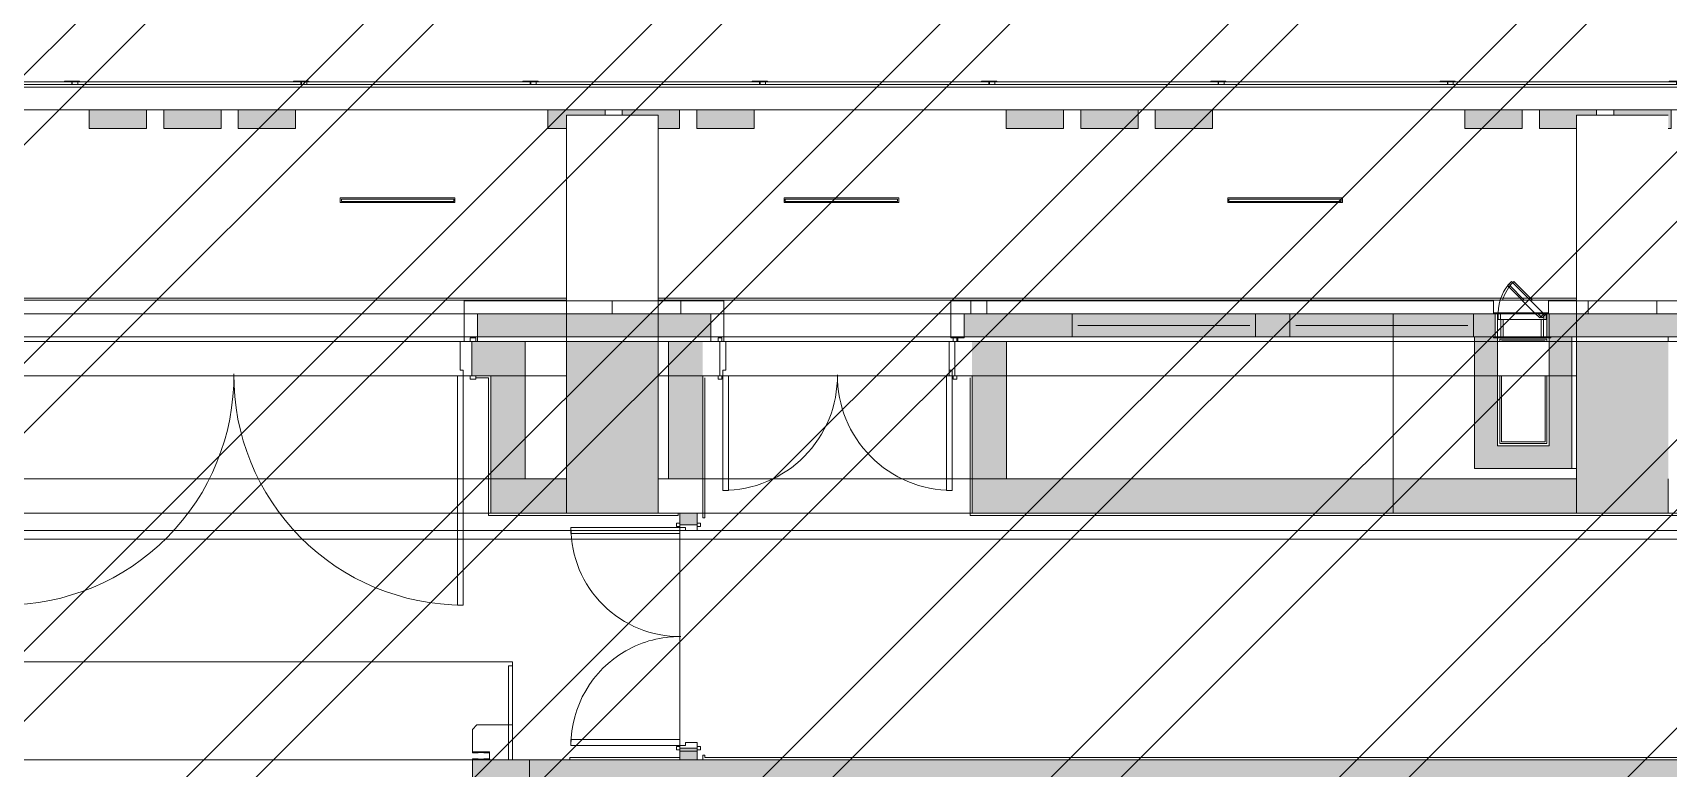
# Model space of a CAD drawing. Header units: millimetres. Extents: x -57519 to 497916, y -349472 to 446842.
# Drawn here: x 293210 to 307478, y 5632 to 12052 of the extents above; entities that cross this region are included whole.
import ezdxf

# ---------------------------------------------------------------- set-up
doc = ezdxf.new("R2010")
doc.units = ezdxf.units.MM
for name, color, linetype, lineweight in [('A-DETL-GENF', 92, 'Continuous', 5), ('A-DOOR', 31, 'Continuous', 5), ('A-DOOR-FRAM', 31, 'Continuous', 5), ('A-FLOR', 192, 'Continuous', 5), ('A-FLOR-HRAL', 11, 'Continuous', 5), ('A-GENM', 13, 'Continuous', 5), ('A-GLAZ', 151, 'Continuous', 5), ('A-WALL', 113, 'Continuous', 20), ('A-WALL-PATT', 111, 'Continuous', 20), ('E-LITE-EQPM', 33, 'Continuous', 5), ('S-COLS', 52, 'Continuous', 20)]:
    doc.layers.add(name, color=color, linetype=linetype, lineweight=lineweight)

# ---------------------------------------------------------------- blocks, each defined once
blk = doc.blocks.new('DLN-Access Panel__AP12_ - _AP12_ 400 x 1100 _WH_-16942929-SITE COVERAGE')
at = {"layer": 'A-DOOR'}
for p, q in [((-240, 100), (-240, 110)), ((-240, 110), (-240, 100)), ((-225, 110), (-240, 110)), ((-240, 110), (-225, 110)), ((-240, 100), (-225, 100)), ((-240, 100), (-225, 100)), ((-225, 100), (-205, 100)), ((-225, 100), (-210, 100)), ((-205, 100), (225, 100)), ((210, 100), (-205, 100)), ((-205, 100), (-175, 100)), ((-205, 100), (-175, 100)), ((-175, 100), (175, 100)), ((-175, 100), (175, 100)), ((175, 100), (210, 100)), ((175, 100), (210, 100)), ((210, 100), (225, 100)), ((240, 110), (225, 110)), ((225, 110), (240, 110)), ((225, 100), (240, 100)), ((225, 100), (240, 100)), ((240, 100), (240, 110)), ((240, 100), (240, 110)), ((-205, -100), (-240, -100)), ((-240, -100), (-225, -100)), ((-225, -100), (-210, -100)), ((-205, -100), (210, -100)), ((240, -100), (-205, -100)), ((-165, -65), (-200, -100)), ((200, -100), (-200, -100)), ((-200, -100), (200, -100)), ((-129, -100), (-165, -65)), ((210, -100), (200, -100)), ((200, -100), (210, -100)), ((210, -100), (225, -100)), ((225, -100), (240, -100)), ((-80, -220), (83, -383)), ((118, -347), (-9, -220)), ((83, -383), (118, -347))]:
    blk.add_line(p, q, dxfattribs=at)
blk.add_arc((-200, -100), 400, 315, 342.3689, dxfattribs=at)
at = {"layer": 'A-DOOR-FRAM'}
for p, q in [((-205, 100), (-225, 100)), ((-225, 100), (-225, -100)), ((-225, 100), (-225, -100)), ((-210, 100), (-225, 100)), ((225, 100), (-205, 100)), ((-175, 100), (-205, 100)), ((-175, -50), (-175, 100)), ((-175, -50), (-175, 100)), ((-175, 100), (175, 100)), ((175, 100), (-175, 100)), ((175, 100), (-175, 100)), ((175, -50), (175, 100)), ((175, 100), (175, -50)), ((210, 100), (175, 100)), ((225, 100), (210, 100)), ((225, 100), (225, -100)), ((225, -100), (225, 100)), ((-225, -100), (-205, -100)), ((-210, -100), (-225, -100)), ((-205, -100), (225, -100)), ((-200, -100), (-200, -50)), ((-200, -100), (-200, -50)), ((-200, -50), (200, -50)), ((-175, -50), (-200, -50)), ((200, -100), (-200, -100)), ((200, -100), (-200, -100)), ((200, -100), (-200, -100)), ((175, -50), (-175, -50)), ((-175, -50), (175, -50)), ((175, -50), (-175, -50)), ((200, -50), (175, -50)), ((200, -100), (200, -50)), ((200, -50), (200, -100)), ((210, -100), (200, -100)), ((225, -100), (210, -100))]:
    blk.add_line(p, q, dxfattribs=at)
blk = doc.blocks.new('ventilation vent - ventilation vent-4587798-SITE COVERAGE')
at = {"layer": 'A-GENM'}
for points in [[(250, -156), (250, 250), (87, 246), (87, -250), (250, -250), (250, -195)], [(250, -706), (250, -400), (87, -404), (87, -900), (250, -900), (250, -758)], [(250, -1525), (250, -1050), (87, -1054), (87, -1550), (250, -1550), (250, -1544)]]:
    blk.add_hatch(color=256, dxfattribs=at).paths.add_polyline_path(points, flags=0)
for p, q in [((250, 250), (87, 250)), ((250, 250), (250, -250)), ((87, -250), (250, -250)), ((250, -400), (87, -400)), ((250, -400), (250, -845)), ((250, -845), (250, -900)), ((87, -900), (250, -900)), ((250, -1050), (87, -1050)), ((250, -1050), (250, -1550)), ((87, -1550), (250, -1550))]:
    blk.add_line(p, q, dxfattribs=at)
blk = doc.blocks.new('ventilation vent - ventilation vent-V58-SITE COVERAGE')
at = {"layer": 'A-GENM'}
for points in [[(250, -195), (250, 250), (87, 246), (87, -250), (250, -250), (250, -225)], [(250, -588), (250, -400), (87, -404), (87, -900), (132, -897), (132, -588), (224, -588)], [(250, -1388), (132, -1388), (132, -1050), (87, -1054), (87, -1550), (250, -1550), (250, -1408)]]:
    blk.add_hatch(color=256, dxfattribs=at).paths.add_polyline_path(points, flags=0)
for p, q in [((250, 250), (87, 250)), ((250, 250), (250, -250)), ((87, -250), (250, -250)), ((250, -400), (87, -400)), ((250, -400), (250, -587)), ((87, -900), (132, -900)), ((132, -1050), (87, -1050)), ((250, -1388), (250, -1550)), ((87, -1550), (250, -1550))]:
    blk.add_line(p, q, dxfattribs=at)
blk = doc.blocks.new('ventilation vent - ventilation vent-V59-SITE COVERAGE')
at = {"layer": 'A-GENM'}
for points in [[(250, -250), (250, 250), (87, 246), (87, -250), (224, -250)], [(250, -845), (250, -400), (87, -404), (87, -900), (250, -900), (250, -875)], [(250, -1408), (250, -1050), (87, -1054), (87, -1550), (250, -1550), (250, -1456)]]:
    blk.add_hatch(color=256, dxfattribs=at).paths.add_polyline_path(points, flags=0)
for p, q in [((250, 250), (87, 250)), ((250, 250), (250, -225)), ((87, -250), (250, -250)), ((250, -225), (250, -250)), ((250, -400), (87, -400)), ((250, -400), (250, -900)), ((87, -900), (250, -900)), ((250, -1050), (87, -1050)), ((250, -1050), (250, -1550)), ((87, -1550), (250, -1550))]:
    blk.add_line(p, q, dxfattribs=at)
blk = doc.blocks.new('ventilation vent - ventilation vent-V60-SITE COVERAGE')
at = {"layer": 'A-GENM'}
for points in [[(250, 225), (250, 250), (87, 244), (87, -250), (132, -247), (132, 225), (247, 225)], [(250, -575), (132, -575), (132, -400), (87, -404), (87, -900), (250, -900), (250, -594)], [(250, -1456), (250, -1050), (87, -1054), (87, -1550), (250, -1550), (250, -1495)]]:
    blk.add_hatch(color=256, dxfattribs=at).paths.add_polyline_path(points, flags=0)
for p, q in [((250, 250), (87, 250)), ((250, 250), (250, 225)), ((87, -250), (132, -250)), ((132, -400), (87, -400)), ((250, -575), (250, -594)), ((250, -594), (250, -875)), ((87, -900), (250, -900)), ((250, -875), (250, -900)), ((250, -1050), (87, -1050)), ((250, -1050), (250, -1144)), ((250, -1144), (250, -1456)), ((87, -1550), (250, -1550)), ((250, -1456), (250, -1550))]:
    blk.add_line(p, q, dxfattribs=at)
blk = doc.blocks.new('Walls 13 - Walls 13-9359694-SITE COVERAGE')
at = {"layer": 'A-WALL', "lineweight": 5}
for p, q in [((63840, 7707), (39989, 7707)), ((39989, 7632), (63841, 7632))]:
    blk.add_line(p, q, dxfattribs=at)
blk = doc.blocks.new('Railing - T PROFILE-16174661-SITE COVERAGE')
at = {"layer": 'A-FLOR-HRAL'}
for p, q in [((8, -9), (3, -9)), ((3, -9), (3, -142)), ((3, -142), (8, -142)), ((8, -68), (8, -9)), ((8, -142), (8, -83)), ((32, -73), (13, -73)), ((13, -78), (32, -78))]:
    blk.add_line(p, q, dxfattribs=at)
for centre, start, end in [((13, -68), 189.2953, 270), ((13, -83), 90, 180)]:
    blk.add_arc(centre, 5, start, end, dxfattribs=at)
blk = doc.blocks.new('Railing - Railing-12128385-SITE COVERAGE')
at = {"layer": 'A-FLOR-HRAL'}
for q in [(42839, 11622), (44839, 11604)]:
    blk.add_line((44839, 11622), q, dxfattribs=at)
at = {"extrusion": (0, 0, -1), "zscale": -1, "rotation": 269.9999999999811}
blk.add_blockref('Railing - T PROFILE-16174661-SITE COVERAGE', (-44714, 11632), dxfattribs=at)
blk = doc.blocks.new('Railing - Railing-12128393-SITE COVERAGE')
at = {"layer": 'A-FLOR-HRAL'}
for p, q in [((46839, 11622), (44839, 11622)), ((44839, 11604), (44839, 11622)), ((44839, 11622), (44839, 11622)), ((46839, 11622), (46839, 11610)), ((46839, 11610), (46839, 11604))]:
    blk.add_line(p, q, dxfattribs=at)
at = {"extrusion": (0, 0, -1), "zscale": -1, "rotation": 269.9999999999811}
blk.add_blockref('Railing - T PROFILE-16174661-SITE COVERAGE', (-46714, 11632), dxfattribs=at)
blk = doc.blocks.new('Railing - T PROFILE-V243-SITE COVERAGE')
at = {"layer": 'A-FLOR-HRAL'}
for p, q in [((8, -9), (3, -9)), ((3, -9), (3, -142)), ((3, -142), (8, -142)), ((8, -68), (8, -9)), ((8, -142), (8, -83)), ((32, -73), (13, -73)), ((13, -78), (32, -78))]:
    blk.add_line(p, q, dxfattribs=at)
for centre, start, end in [((13, -68), 189.2953, 243.0984), ((13, -83), 150, 180), ((13, -83), 105, 150), ((13, -68), 243.0984, 256.5492), ((13, -68), 256.5492, 270), ((13, -83), 90, 105)]:
    blk.add_arc(centre, 5, start, end, dxfattribs=at)
blk = doc.blocks.new('Railing - Railing-12128401-SITE COVERAGE')
at = {"layer": 'A-FLOR-HRAL'}
for p, q in [((48839, 11622), (46839, 11622)), ((46839, 11604), (46839, 11622)), ((48839, 11622), (48839, 11604))]:
    blk.add_line(p, q, dxfattribs=at)
at = {"extrusion": (0, 0, -1), "zscale": -1, "rotation": 269.9999999999811}
blk.add_blockref('Railing - T PROFILE-V243-SITE COVERAGE', (-48714, 11632), dxfattribs=at)
blk = doc.blocks.new('Railing - Railing-12128407-SITE COVERAGE')
at = {"layer": 'A-FLOR-HRAL'}
for p, q in [((50839, 11622), (48839, 11622)), ((48839, 11604), (48839, 11622)), ((50839, 11622), (50839, 11604))]:
    blk.add_line(p, q, dxfattribs=at)
at = {"extrusion": (0, 0, -1), "zscale": -1, "rotation": 269.9999999999811}
blk.add_blockref('Railing - T PROFILE-16174661-SITE COVERAGE', (-50714, 11632), dxfattribs=at)
blk = doc.blocks.new('Railing - Railing-12128413-SITE COVERAGE')
at = {"layer": 'A-FLOR-HRAL'}
for p, q in [((52839, 11622), (50839, 11622)), ((50839, 11604), (50839, 11622)), ((52839, 11622), (52839, 11619)), ((52839, 11619), (52839, 11604))]:
    blk.add_line(p, q, dxfattribs=at)
at = {"extrusion": (0, 0, -1), "zscale": -1, "rotation": 269.9999999999811}
blk.add_blockref('Railing - T PROFILE-16174661-SITE COVERAGE', (-52714, 11632), dxfattribs=at)
blk = doc.blocks.new('Railing - T PROFILE-V237-SITE COVERAGE')
at = {"layer": 'A-FLOR-HRAL'}
for p, q in [((8, -9), (3, -9)), ((3, -9), (3, -142)), ((3, -142), (8, -142)), ((8, -68), (8, -9)), ((8, -142), (8, -83)), ((32, -73), (13, -73)), ((13, -78), (32, -78))]:
    blk.add_line(p, q, dxfattribs=at)
for centre, start, end in [((13, -68), 189.2953, 270), ((13, -83), 105, 180), ((13, -83), 90, 105)]:
    blk.add_arc(centre, 5, start, end, dxfattribs=at)
blk = doc.blocks.new('Railing - Railing-12128419-SITE COVERAGE')
at = {"layer": 'A-FLOR-HRAL'}
for p, q in [((54839, 11622), (52839, 11622)), ((52839, 11610), (52839, 11622)), ((52839, 11604), (52839, 11610)), ((54839, 11622), (54839, 11604))]:
    blk.add_line(p, q, dxfattribs=at)
at = {"extrusion": (0, 0, -1), "zscale": -1, "rotation": 269.9999999999811}
blk.add_blockref('Railing - T PROFILE-V237-SITE COVERAGE', (-54714, 11632), dxfattribs=at)
blk = doc.blocks.new('Railing - Railing-12128425-SITE COVERAGE')
at = {"layer": 'A-FLOR-HRAL'}
for p, q in [((56839, 11622), (54839, 11622)), ((54839, 11604), (54839, 11622)), ((56839, 11622), (56839, 11604))]:
    blk.add_line(p, q, dxfattribs=at)
at = {"extrusion": (0, 0, -1), "zscale": -1, "rotation": 269.9999999999811}
blk.add_blockref('Railing - T PROFILE-16174661-SITE COVERAGE', (-56714, 11632), dxfattribs=at)
blk = doc.blocks.new('Railing - Railing-12128431-SITE COVERAGE')
at = {"layer": 'A-FLOR-HRAL'}
for p, q in [((58839, 11622), (56839, 11622)), ((56839, 11604), (56839, 11622)), ((58839, 11622), (58839, 11604))]:
    blk.add_line(p, q, dxfattribs=at)
at = {"extrusion": (0, 0, -1), "zscale": -1, "rotation": 269.9999999999811}
blk.add_blockref('Railing - T PROFILE-16174661-SITE COVERAGE', (-58714, 11632), dxfattribs=at)
blk = doc.blocks.new('Family4 - Family4-12372466-SITE COVERAGE')
at = {"layer": 'E-LITE-EQPM'}
for p, q in [((-20, 500), (-20, -500)), ((20, 500), (-20, 500)), ((-10, -490), (-10, 490)), ((-10, 490), (10, 490)), ((10, 490), (10, -490)), ((20, -500), (20, 500)), ((-20, -500), (20, -500)), ((10, -490), (-10, -490))]:
    blk.add_line(p, q, dxfattribs=at)
blk = doc.blocks.new('DLN-Double Door__X03_ - _M19_1900 x 2450 _WH_-16954910-SITE COVERAGE')
at = {"layer": 'A-DOOR'}
for p, q in [((-900, -75), (-950, -75)), ((-950, -75), (-950, -1025)), ((-900, -1025), (-900, -75)), ((900, -75), (950, -75)), ((900, -1025), (900, -75)), ((950, -75), (950, -1025)), ((-950, -1025), (-900, -1025)), ((950, -1025), (900, -1025))]:
    blk.add_line(p, q, dxfattribs=at)
for centre, start, end in [((-950, -75), 270, 0.5), ((950, -75), 179.5, 209.6667), ((950, -75), 209.6667, 270)]:
    blk.add_arc(centre, 950, start, end, dxfattribs=at)
at = {"layer": 'A-DOOR-FRAM'}
for p, q in [((-960, 105), (-990, 105)), ((-990, 105), (-990, 75)), ((-990, 75), (-990, 105)), ((-990, 105), (-960, 105)), ((-990, 75), (-960, 75)), ((-975, 75), (-990, 75)), ((-960, 75), (-975, 75)), ((-925, 75), (-975, 75)), ((-975, 75), (-975, -75)), ((-975, -75), (-975, 75)), ((-960, 75), (-975, 75)), ((-960, 75), (-960, 105)), ((-960, 105), (-960, 75)), ((-925, 75), (-960, 75)), ((-925, -25), (-925, 75)), ((-925, 75), (-925, -25)), ((925, 75), (925, -25)), ((975, 75), (925, 75)), ((925, -25), (925, 75)), ((925, 75), (960, 75)), ((990, 105), (960, 105)), ((960, 105), (960, 75)), ((990, 105), (960, 105)), ((960, 75), (960, 105)), ((960, 75), (990, 75)), ((960, 75), (975, 75)), ((960, 75), (975, 75)), ((975, 75), (990, 75)), ((975, -75), (975, 75)), ((975, 75), (975, -75)), ((990, 75), (990, 105)), ((990, 105), (990, 75)), ((-960, -75), (-990, -75)), ((-990, -75), (-990, -105)), ((-990, -105), (-990, -75)), ((-990, -75), (-975, -75)), ((-990, -105), (-960, -105)), ((-960, -105), (-990, -105)), ((-975, -75), (-960, -75)), ((-975, -75), (-950, -75)), ((-975, -75), (-960, -75)), ((-960, -105), (-960, -75)), ((-960, -75), (-960, -105)), ((-960, -75), (-950, -75)), ((-950, -75), (-950, -25)), ((-950, -25), (-925, -25)), ((-950, -25), (-925, -25)), ((-950, -25), (-950, -75)), ((925, -25), (950, -25)), ((950, -25), (925, -25)), ((950, -25), (950, -75)), ((950, -75), (950, -25)), ((950, -75), (975, -75)), ((960, -75), (950, -75)), ((990, -75), (960, -75)), ((960, -75), (960, -105)), ((975, -75), (960, -75)), ((960, -105), (960, -75)), ((975, -75), (960, -75)), ((960, -105), (990, -105)), ((960, -105), (990, -105)), ((990, -75), (975, -75)), ((990, -105), (990, -75)), ((990, -75), (990, -105))]:
    blk.add_line(p, q, dxfattribs=at)
blk = doc.blocks.new('DLN-Access Panel__AP12_ - _AP12_ 400 x 1100 _WH_-V515-SITE COVERAGE')
at = {"layer": 'A-DOOR'}
for p, q in [((-240, 100), (-240, 110)), ((-240, 110), (-240, 100)), ((240, 110), (-240, 110)), ((-240, 110), (-210, 110)), ((-240, 100), (240, 100)), ((-240, 100), (-225, 100)), ((-225, 100), (-210, 100)), ((-210, 110), (-210, 100)), ((-210, 110), (210, 110)), ((205, 110), (-210, 110)), ((-210, 100), (-210, 110)), ((-210, 110), (205, 110)), ((210, 100), (-210, 100)), ((-210, 100), (-175, 100)), ((-210, 100), (-175, 100)), ((-175, 100), (175, 100)), ((-175, 100), (175, 100)), ((175, 100), (205, 100)), ((175, 100), (205, 100)), ((210, 110), (210, 100)), ((210, 110), (210, 100)), ((210, 110), (225, 110)), ((210, 100), (225, 100)), ((225, 100), (240, 100)), ((227, 110), (240, 110)), ((240, 100), (240, 110)), ((240, 100), (240, 110)), ((-240, -110), (-240, -100)), ((240, -100), (-240, -100)), ((-240, -100), (-225, -100)), ((-240, -110), (240, -110)), ((-240, -110), (-210, -110)), ((-225, -100), (-210, -100)), ((-210, -100), (-210, -110)), ((-210, -100), (210, -100)), ((-200, -100), (-210, -100)), ((-210, -110), (-210, -100)), ((-210, -100), (-200, -100)), ((210, -110), (-210, -110)), ((-210, -110), (210, -110)), ((-210, -110), (210, -110)), ((-165, -65), (-200, -100)), ((-200, -100), (-190, -110)), ((200, -100), (-200, -100)), ((-200, -100), (200, -100)), ((-190, -110), (83, -383)), ((-119, -110), (-165, -65)), ((118, -347), (-119, -110)), ((210, -100), (200, -100)), ((200, -100), (210, -100)), ((210, -100), (210, -110)), ((210, -100), (210, -110)), ((210, -100), (225, -100)), ((210, -110), (240, -110)), ((225, -100), (240, -100)), ((240, -110), (240, -100)), ((83, -383), (118, -347))]:
    blk.add_line(p, q, dxfattribs=at)
for start, end in [(315, 358.5193), (358.5193, 359.9875)]:
    blk.add_arc((-200, -100), 400, start, end, dxfattribs=at)
at = {"layer": 'A-DOOR-FRAM'}
for p, q in [((225, 100), (-225, 100)), ((-225, 100), (-225, -100)), ((-225, 100), (-225, -100)), ((-210, 100), (-225, 100)), ((-175, 100), (-210, 100)), ((-175, -50), (-175, 100)), ((-175, -50), (-175, 100)), ((-175, 100), (175, 100)), ((175, 100), (-175, 100)), ((175, 100), (-175, 100)), ((175, -50), (175, 100)), ((175, 100), (175, -50)), ((205, 100), (175, 100)), ((225, 100), (210, 100)), ((225, 100), (225, -100)), ((225, -100), (225, 100)), ((-225, -100), (225, -100)), ((-210, -100), (-225, -100)), ((-200, -100), (-210, -100)), ((-200, -100), (-200, -50)), ((-200, -100), (-200, -50)), ((-200, -50), (200, -50)), ((-175, -50), (-200, -50)), ((200, -100), (-200, -100)), ((200, -100), (-200, -100)), ((200, -100), (-200, -100)), ((175, -50), (-175, -50)), ((-175, -50), (175, -50)), ((175, -50), (-175, -50)), ((200, -50), (175, -50)), ((200, -100), (200, -50)), ((200, -50), (200, -100)), ((210, -100), (200, -100)), ((225, -100), (210, -100))]:
    blk.add_line(p, q, dxfattribs=at)
blk = doc.blocks.new('DLN-Double Door__X03_ - _M18_2000 x 2450 _WH_-16954924-SITE COVERAGE')
at = {"layer": 'A-DOOR'}
for p, q in [((-950, -150), (-1000, -150)), ((-1000, -150), (-1000, -1150)), ((-950, -1150), (-950, -150)), ((950, -150), (1000, -150)), ((950, -1150), (950, -150)), ((1000, -150), (1000, -1150)), ((-1000, -1150), (-950, -1150)), ((1000, -1150), (950, -1150))]:
    blk.add_line(p, q, dxfattribs=at)
for centre, start, end in [((-1000, -150), 270, 0.5), ((1000, -150), 179.5, 270)]:
    blk.add_arc(centre, 1000, start, end, dxfattribs=at)
at = {"layer": 'A-DOOR-FRAM'}
for p, q in [((-1010, 180), (-1040, 180)), ((-1040, 180), (-1040, 150)), ((-1040, 150), (-1010, 150)), ((-1010, 150), (-1025, 150)), ((-975, 150), (-1025, 150)), ((-1025, 150), (-1025, -150)), ((-1025, -150), (-1025, 150)), ((-1010, 150), (-1025, 150)), ((-1010, 150), (-1010, 180)), ((-990, 150), (-1005, 150)), ((-975, 150), (-990, 150)), ((-975, -100), (-975, 150)), ((-975, 150), (-975, -100)), ((975, 150), (975, -100)), ((1025, 150), (975, 150)), ((975, -100), (975, 150)), ((975, 150), (1010, 150)), ((1040, 180), (1010, 180)), ((1010, 180), (1010, 150)), ((1040, 180), (1010, 180)), ((1010, 150), (1010, 180)), ((1010, 150), (1040, 150)), ((1010, 150), (1025, 150)), ((1010, 150), (1025, 150)), ((1025, 150), (1040, 150)), ((1025, -150), (1025, 150)), ((1025, 150), (1025, -150)), ((1040, 150), (1040, 180)), ((1040, 180), (1040, 150)), ((-1000, -150), (-1000, -100)), ((-1000, -100), (-975, -100)), ((-1000, -100), (-975, -100)), ((-1000, -100), (-1000, -150)), ((975, -100), (1000, -100)), ((1000, -100), (975, -100)), ((1000, -100), (1000, -150)), ((1000, -150), (1000, -100)), ((-1010, -150), (-1040, -150)), ((-1040, -150), (-1040, -180)), ((-1040, -180), (-1040, -150)), ((-1040, -150), (-1025, -150)), ((-1040, -180), (-1010, -180)), ((-1010, -180), (-1040, -180)), ((-1025, -150), (-1010, -150)), ((-1025, -150), (-1000, -150)), ((-1025, -150), (-1010, -150)), ((-1010, -180), (-1010, -150)), ((-1010, -150), (-1010, -180)), ((-1010, -150), (-1000, -150)), ((1000, -150), (1025, -150)), ((1010, -150), (1000, -150)), ((1040, -150), (1010, -150)), ((1010, -150), (1010, -180)), ((1025, -150), (1010, -150)), ((1010, -180), (1010, -150)), ((1025, -150), (1010, -150)), ((1010, -180), (1040, -180)), ((1010, -180), (1040, -180)), ((1040, -150), (1025, -150)), ((1040, -180), (1040, -150)), ((1040, -150), (1040, -180))]:
    blk.add_line(p, q, dxfattribs=at)
blk = doc.blocks.new('S_S_ Roller Shutter _7000mm rw_ - 4500mm RW-16026256-SITE COVERAGE')
at = {"layer": 'A-DOOR'}
for p, q in [((-2350, -930), (-2350, -75)), ((-2315, -75), (-2350, -75)), ((-2350, -75), (-2350, -380)), ((-2350, -380), (-2350, -75)), ((-2350, -75), (-2315, -75)), ((-2350, -895), (-2350, -75)), ((-2350, -75), (-2315, -75)), ((-2315, -75), (-2350, -75)), ((-2350, -75), (-2350, -895)), ((-2150, -75), (-2315, -75)), ((-2315, -75), (-2150, -75)), ((-2315, -75), (-2315, -895)), ((-2315, -895), (-2315, -75)), ((-2150, -145), (-2150, -75)), ((-2150, -75), (-2150, -83)), ((-2150, -75), (-2150, -83)), ((-2000, -75), (-2150, -75)), ((-2150, -75), (-2000, -75)), ((-2150, -83), (-2150, -75)), ((-2150, -83), (-2150, -135)), ((-2150, -83), (-2100, -83)), ((-2100, -83), (-2150, -83)), ((-2150, -135), (-2150, -145)), ((-2150, -135), (-2150, -145)), ((-2100, -135), (-2150, -135)), ((-2150, -135), (-2100, -135)), ((-2150, -145), (-2150, -135)), ((-2100, -83), (-2100, -80)), ((-2100, -80), (-2050, -80)), ((-2050, -80), (-2100, -80)), ((-2100, -80), (-2100, -83)), ((-2100, -138), (-2100, -135)), ((-2100, -135), (-2100, -138)), ((-2050, -138), (-2100, -138)), ((-2100, -138), (-2050, -138)), ((-2050, -80), (-2050, -83)), ((-2050, -83), (-2050, -80)), ((-2050, -83), (-2000, -83)), ((-2000, -83), (-2050, -83)), ((-2000, -135), (-2050, -135)), ((-2050, -135), (-2050, -138)), ((-2050, -138), (-2050, -135)), ((-2050, -135), (-2000, -135)), ((-2000, -83), (-2000, -75)), ((-2000, -75), (-2000, -83)), ((-2000, -145), (-2000, -135)), ((-2000, -135), (-2000, -145)), ((2150, -75), (2000, -75)), ((2000, -75), (2000, -83)), ((2000, -83), (2000, -75)), ((2000, -75), (2150, -75)), ((2000, -83), (2050, -83)), ((2050, -83), (2000, -83)), ((2050, -135), (2000, -135)), ((2000, -135), (2000, -145)), ((2000, -145), (2000, -135)), ((2000, -135), (2050, -135)), ((2050, -83), (2050, -80)), ((2050, -80), (2100, -80)), ((2100, -80), (2050, -80)), ((2050, -80), (2050, -83)), ((2050, -138), (2050, -135)), ((2050, -135), (2050, -138)), ((2100, -138), (2050, -138)), ((2050, -138), (2100, -138)), ((2100, -80), (2100, -83)), ((2100, -83), (2100, -80)), ((2100, -83), (2150, -83)), ((2150, -83), (2100, -83)), ((2150, -135), (2100, -135)), ((2100, -135), (2100, -138)), ((2100, -138), (2100, -135)), ((2100, -135), (2150, -135)), ((2315, -75), (2150, -75)), ((2150, -75), (2150, -145)), ((2150, -83), (2150, -75)), ((2150, -75), (2315, -75)), ((2150, -83), (2150, -75)), ((2150, -75), (2150, -83)), ((2150, -135), (2150, -83)), ((2150, -145), (2150, -135)), ((2150, -145), (2150, -135)), ((2150, -135), (2150, -145)), ((2350, -75), (2315, -75)), ((2315, -75), (2350, -75)), ((2315, -895), (2315, -75)), ((2315, -75), (2350, -75)), ((2350, -75), (2315, -75)), ((2315, -75), (2315, -895)), ((2350, -930), (2350, -75)), ((2350, -380), (2350, -75)), ((2350, -75), (2350, -93)), ((2350, -75), (2350, -895)), ((2350, -895), (2350, -75)), ((2350, -93), (2350, -380)), ((-2000, -145), (-2150, -145)), ((-2150, -145), (-2000, -145)), ((-2150, -145), (-2000, -145)), ((-2000, -145), (-2150, -145)), ((-2000, -340), (-2000, -145)), ((-2000, -145), (-2000, -340)), ((2150, -145), (2000, -145)), ((2000, -145), (2000, -340)), ((2000, -340), (2000, -145)), ((2000, -145), (2150, -145)), ((2000, -145), (2150, -145)), ((2150, -145), (2000, -145)), ((-2350, -380), (-2315, -380)), ((-2315, -380), (-2350, -380)), ((-2315, -380), (-2040, -380)), ((-2040, -380), (-2315, -380)), ((-2040, -380), (-2000, -340)), ((-2000, -340), (-2040, -380)), ((2000, -340), (2040, -380)), ((2040, -380), (2000, -340)), ((2040, -380), (2315, -380)), ((2315, -380), (2040, -380)), ((2315, -380), (2350, -380)), ((2350, -380), (2315, -380)), ((-2315, -895), (-2350, -895)), ((-2350, -895), (-2315, -895)), ((-2350, -930), (2350, -930)), ((2350, -895), (2315, -895)), ((2315, -895), (2350, -895))]:
    blk.add_line(p, q, dxfattribs=at)
blk = doc.blocks.new('DLN-Double Door__M22_ - _M22_4000 x 4000 _WH_-13614099-SITE COVERAGE')
at = {"layer": 'A-DOOR'}
for p, q in [((-2000, 2150), (-1950, 2150)), ((-2000, 150), (-2000, 2150)), ((-1950, 2150), (-1950, 150)), ((1950, 2150), (1950, 150)), ((2000, 2150), (1950, 2150)), ((2000, 150), (2000, 2150)), ((-1950, 150), (-2000, 150)), ((1950, 150), (2000, 150))]:
    blk.add_line(p, q, dxfattribs=at)
for centre, start, end in [((-2000, 150), 359.5, 90), ((2000, 150), 90, 180.5)]:
    blk.add_arc(centre, 2000, start, end, dxfattribs=at)
at = {"layer": 'A-DOOR-FRAM'}
for p, q in [((-2110, 180), (-2060, 180)), ((-2110, 150), (-2110, 180)), ((-2110, 180), (-2110, 168)), ((-2060, 180), (-2110, 180)), ((-2060, 150), (-2110, 150)), ((-2110, 150), (-2075, 150)), ((-2075, 150), (-2060, 150)), ((-2075, 150), (-2000, 150)), ((-2075, -150), (-2075, 150)), ((-2075, 150), (-2075, -150)), ((-2075, 150), (-2060, 150)), ((-2060, 180), (-2060, 150)), ((-2060, 150), (-2060, 180)), ((-2060, 150), (-2000, 150)), ((-2000, 150), (-2000, 100)), ((-2000, 100), (-2000, 150)), ((2000, 150), (2075, 150)), ((2000, 100), (2000, 150)), ((2000, 150), (2000, 100)), ((2060, 150), (2000, 150)), ((2060, 150), (2060, 180)), ((2060, 180), (2110, 180)), ((2060, 180), (2060, 150)), ((2060, 180), (2110, 180)), ((2110, 150), (2060, 150)), ((2075, 150), (2060, 150)), ((2075, 150), (2060, 150)), ((2110, 150), (2075, 150)), ((2075, 150), (2075, -150)), ((2075, -150), (2075, 150)), ((2110, 180), (2110, 150)), ((2110, 168), (2110, 180)), ((-2000, 100), (-1975, 100)), ((-2000, 100), (-1975, 100)), ((-1975, 100), (-1975, -150)), ((-1975, -150), (-1975, 100)), ((1975, 100), (2000, 100)), ((1975, -150), (1975, 100)), ((2000, 100), (1975, 100)), ((1975, 100), (1975, -150)), ((-2110, -150), (-2060, -150)), ((-2110, -180), (-2110, -150)), ((-2075, -150), (-2110, -150)), ((-2060, -180), (-2110, -180)), ((-2060, -150), (-2075, -150)), ((-1975, -150), (-2075, -150)), ((-2060, -150), (-2075, -150)), ((-2060, -150), (-2060, -180)), ((-2025, -150), (-2060, -150)), ((-2010, -150), (-2025, -150)), ((-1975, -150), (-2010, -150)), ((2075, -150), (1975, -150)), ((1975, -150), (2010, -150)), ((2010, -150), (2025, -150)), ((2025, -150), (2060, -150)), ((2060, -180), (2060, -150)), ((2060, -150), (2110, -150)), ((2060, -150), (2075, -150)), ((2060, -150), (2075, -150)), ((2110, -180), (2060, -180)), ((2075, -150), (2110, -150)), ((2110, -150), (2110, -180))]:
    blk.add_line(p, q, dxfattribs=at)
blk = doc.blocks.new('DLN_Louvre - 1600x500_WH_-15604522-SITE COVERAGE')
at = {"layer": 'A-GLAZ'}
blk.add_line((-750, 0), (750, 0), dxfattribs=at)

msp = doc.modelspace()

# ---------------------------------------------------------------- hatches: boundary and pattern name
at = {"layer": 'A-DETL-GENF'}
h = msp.add_hatch(dxfattribs=at)
h.set_pattern_fill('FP_40', color=250, style=0, pattern_type=2)
h.set_pattern_definition([(45, (248763.4, 0), (-1257.236, 1257.236), []), (45, (248763.4, 1905), (-1257.236, 1257.236), [])])
h.paths.add_polyline_path([(325750.1, -8642.5), (328562.7, -8642.5), (328562.7, 4657.5), (341312.7, 4657.5), (341312.7, 30557.5), (342712.7, 30557.5), (342712.7, 48907.7), (339962.7, 48907.7), (339962.7, 52157.5), (338962.7, 52157.5), (338962.7, 53757.5), (297512.7, 53757.5), (297512.7, 52247.5), (286277.7, 52247.5), (286277.7, 34407.5), (285902.7, 34407.5), (285902.7, 7407.5), (286277.7, 7407.5), (286277.7, -2267.5), (315555.2, -2267.5), (315555.2, -8642.5), (321257.1, -8642.5)], flags=0)
at = {"layer": 'A-WALL-PATT', "lineweight": 5, "transparency": 33554560}
h = msp.add_hatch(color=253, dxfattribs=at)
h.paths.add_polyline_path([(297107, 9397.5), (299125.2, 9397.5), (299125.2, 9597.5), (297090, 9597.5), (297090, 9397.5)], flags=0)
h.paths.add_polyline_path([(290913.7, 9397.5), (290913.7, 9597.5), (290242.7, 9597.5), (290242.7, 9397.5), (290367.4, 9397.5)], flags=0)
h.paths.add_polyline_path([(292313.7, 9397.5), (292840, 9397.5), (292840, 9597.5), (292313.7, 9597.5), (292313.7, 9473.8)], flags=0)
h = msp.add_hatch(color=253, dxfattribs=at)
h.paths.add_polyline_path([(301335.2, 9397.5), (305967.7, 9397.5), (305967.7, 9597.5), (301335.2, 9597.5), (301335.2, 9473.8)], flags=0)
h.paths.add_polyline_path([(306637.7, 9397.5), (309652.7, 9397.5), (309652.7, 9597.5), (306417.7, 9597.5), (306417.7, 9397.5), (306437.7, 9397.5)], flags=0)
h = msp.add_hatch(color=253, dxfattribs=at)
h.paths.add_polyline_path([(297075, 9057.5), (297505.2, 9057.5), (297505.2, 9357.5), (297040, 9357.5), (297040, 9057.5)], flags=0)
h.paths.add_polyline_path([(292742.7, 9057.5), (292890, 9057.5), (292890, 9357.5), (292635.7, 9357.5), (292635.7, 9057.5), (292724.7, 9057.5)], flags=0)
for points in [[(298755.2, 8157.5), (299055.2, 8157.5), (299055.2, 9357.5), (298755.2, 9357.5), (298755.2, 8296.1)], [(301405.2, 8157.5), (301705.2, 8157.5), (301705.2, 9357.5), (301405.2, 9357.5), (301405.2, 8296.1)], [(305987.7, 8447.5), (305987.7, 9387.5), (305952.7, 9387.5), (305952.7, 9397.5), (305787.7, 9397.5), (305787.7, 8447.5)], [(305967.7, 9387.5), (305987.7, 9387.5), (305987.7, 9397.5), (305952.7, 9397.5), (305952.7, 9387.5), (305965.8, 9387.5)], [(306637.7, 8447.5), (306637.7, 9397.5), (306437.7, 9397.5), (306437.7, 8447.5)], [(297205.2, 8157.5), (297505.2, 8157.5), (297505.2, 9057.5), (297205.2, 9057.5), (297205.2, 8296.1)], [(306637.7, 8247.5), (306637.7, 8447.5), (305787.7, 8447.5), (305787.7, 8247.5)], [(305077.7, 7857.5), (305077.7, 8157.5), (301405.2, 8157.5), (301405.2, 7857.5), (303284.9, 7857.5)]]:
    msp.add_hatch(color=253, dxfattribs=at).paths.add_polyline_path(points, flags=0)
at = {"layer": 'A-WALL-PATT', "lineweight": 5, "transparency": 33554432}
for points in [[(297865.2, 7857.5), (297865.2, 8157.5), (297205.2, 8157.5), (297205.2, 7857.5)], [(305077.7, 7857.5), (306677.7, 7857.5), (306677.7, 8157.5), (305077.7, 8157.5)]]:
    msp.add_hatch(color=253, dxfattribs=at).paths.add_polyline_path(points, flags=0)
at = {"layer": 'A-WALL-PATT', "lineweight": 5, "transparency": 33554560}
h = msp.add_hatch(color=253, dxfattribs=at)
h.paths.add_polyline_path([(298855.2, 5707.5), (299005.2, 5707.5), (299005.2, 5807.5), (298855.2, 5807.5), (298855.2, 5725.5)], flags=0)
h.paths.add_polyline_path([(298855.2, 7757.5), (299005.2, 7757.5), (299005.2, 7857.5), (298855.2, 7857.5), (298855.2, 7772.5)], flags=0)
h = msp.add_hatch(color=253, dxfattribs=at)
h.paths.add_polyline_path([(293045.2, 5557.5), (293045.2, 5707.5), (292590.7, 5707.5), (292590.7, 5557.5), (292895.2, 5557.5)], flags=0)
h.paths.add_polyline_path([(298067.7, 5557.5), (309727.7, 5557.5), (309727.7, 5707.5), (297045.2, 5707.5), (297045.2, 5557.5), (297977.7, 5557.5)], flags=0)
h.paths.add_polyline_path([(316764, 5557.5), (317717.7, 5557.5), (317717.7, 5707.5), (311777.7, 5707.5), (311777.7, 5557.5), (313890.2, 5557.5)], flags=0)
h.paths.add_polyline_path([(321257.1, 5557.5), (326497.7, 5557.5), (326497.7, 5707.5), (320300.2, 5707.5), (320302.7, 5557.5), (320695.4, 5557.5)], flags=0)
h.paths.add_polyline_path([(319202.7, 5557.5), (319350.2, 5557.5), (319350.2, 5707.5), (319167.7, 5707.5), (319167.7, 5557.5)], flags=0)
h.paths.add_polyline_path([(327552.7, 5557.5), (327552.7, 5632.5), (327602.7, 5632.5), (327602.7, 5707.5), (327447.7, 5707.5), (327447.7, 5557.5), (327462.7, 5557.5)], flags=0)
at = {"layer": 'S-COLS', "transparency": 33554432}
for points in [[(297865.2, 7857.5), (298665.2, 7857.5), (298665.2, 9357.5), (297865.2, 9357.5), (297865.2, 8157.5)], [(306677.7, 7857.5), (307477.7, 7857.5), (307477.7, 9357.5), (306677.7, 9357.5), (306677.7, 8157.5)]]:
    msp.add_hatch(color=9, dxfattribs=at).paths.add_polyline_path(points, flags=0)

# ---------------------------------------------------------------- linework, layer by layer
at = {"layer": 'A-FLOR'}
for p, q in [((318727, 11577.5), (290242.7, 11577.5)), ((290442.7, 11377.5), (319010.5, 11377.5)), ((298665.2, 11332.5), (297865.2, 11332.5)), ((297865.2, 11332.5), (297865.2, 9473.8)), ((298665.2, 9397.5), (298665.2, 11332.5)), ((307477.7, 11332.5), (306677.7, 11332.5)), ((306677.7, 11332.5), (306677.7, 9400.1)), ((290442.9, 9597.5), (296826.2, 9597.5)), ((297090, 9597.5), (299125.2, 9597.5)), ((299353.5, 9597.5), (301319.2, 9597.5)), ((301533.3, 9597.5), (309652.7, 9597.5)), ((305967.7, 9597.5), (306417.7, 9597.5)), ((297865.2, 9473.7), (297865.2, 9397.5)), ((297865.2, 9357.5), (290442.7, 9357.5)), ((291712.7, 9397.5), (322442.7, 9397.5)), ((292840, 9357.5), (297090, 9357.5)), ((296975, 9357.5), (292955, 9357.5)), ((297040, 9057.5), (297040, 9357.5)), ((316290.2, 9357.5), (297668.6, 9357.5)), ((297865.2, 9057.5), (297865.2, 9397.5)), ((297865.2, 9097.5), (297865.2, 9357.5)), ((298665.2, 9357.5), (298665.2, 9397.5)), ((298665.2, 9397.5), (298665.2, 9057.5)), ((298755.2, 9357.5), (298665.2, 9357.5)), ((298665.2, 9097.5), (298665.2, 9357.5)), ((299205.2, 9357.5), (299220.2, 9357.5)), ((299205.2, 9357.5), (299205.2, 9357.5)), ((299205.2, 9357.5), (299205.2, 9057.5)), ((299225.2, 9357.5), (301280.2, 9357.5)), ((301205.2, 9357.5), (299240.2, 9357.5)), ((301205.2, 9057.5), (301205.2, 9357.5)), ((301280.2, 9357.5), (301280.2, 9390)), ((306677.7, 8247.5), (306677.7, 9397.5)), ((307477.7, 9357.5), (307477.7, 9397.5)), ((290067.7, 9057.5), (297865.2, 9057.5)), ((297205.2, 7857.5), (297205.2, 9057.5)), ((298665.2, 9057.5), (306677.7, 9057.5)), ((301405.2, 7857.5), (301405.2, 9057.5)), ((305987.7, 8447.5), (306437.7, 8447.5)), ((296545.3, 8157.5), (290202.7, 8157.5)), ((297865.2, 8157.5), (296545.3, 8157.5)), ((297865.2, 7857.5), (297865.2, 8157.5)), ((298665.2, 8157.5), (298665.2, 7857.5)), ((306677.7, 8157.5), (298665.2, 8157.5)), ((299055.2, 8157.5), (298665.2, 8157.5)), ((303284.9, 8157.5), (299055.2, 8157.5)), ((306677.7, 8247.5), (306637.7, 8247.5)), ((297865.2, 7857.5), (288702.7, 7857.5)), ((290652.7, 7857.5), (297865.2, 7857.5)), ((298791.9, 7857.5), (297205.2, 7857.5)), ((297865.2, 7857.5), (298665.2, 7857.5)), ((298665.2, 7857.5), (306677.7, 7857.5)), ((298665.2, 7857.5), (306677.7, 7857.5)), ((298855.2, 7857.5), (298840.2, 7857.5)), ((298855.2, 7857.5), (298855.2, 5725.5)), ((299055.2, 7857.5), (299005.2, 7857.5)), ((306677.7, 7857.5), (306677.7, 7857.5)), ((306677.7, 7857.5), (307472.5, 7857.5)), ((312603.6, 7707.5), (288752.7, 7707.5)), ((292052.3, 5707.5), (297895.2, 5707.5)), ((297545.2, 5707.5), (293045.2, 5707.5)), ((297545.2, 5557.5), (297545.2, 5707.5)), ((298855.2, 5782.5), (299005.2, 5782.5)), ((299005.2, 5782.5), (299005.2, 5707.5)), ((299005.2, 5707.5), (308427.7, 5707.5))]:
    msp.add_line(p, q, dxfattribs=at)
at = {"layer": 'A-FLOR', "color": 254}
msp.add_line((305077.7, 7857.5), (305077.7, 9597.5), dxfattribs=at)
at = {"layer": 'A-WALL', "lineweight": 5}
for p, q in [((290442.7, 11600.5), (321577.7, 11600.5)), ((318727, 11577.5), (290442.7, 11577.5)), ((290586.9, 9735.5), (297865.2, 9735.5)), ((290586.9, 9717.5), (297865.2, 9717.5)), ((298265.2, 9712.5), (298865.2, 9712.5)), ((298665.2, 9735.5), (306677.7, 9735.5)), ((298665.2, 9717.5), (306677.7, 9717.5)), ((301393.3, 9712.5), (301533.3, 9712.5)), ((306777.5, 9712.5), (307377.5, 9712.5)), ((297865.2, 9597.5), (296826.2, 9597.5)), ((299125.2, 9597.5), (297090, 9597.5)), ((298865.2, 9597.5), (298265.2, 9597.5)), ((299353.5, 9597.5), (298665.2, 9597.5)), ((306677.7, 9597.5), (301319.2, 9597.5)), ((305967.7, 9597.5), (301335.2, 9597.5)), ((301533.3, 9597.5), (301393.3, 9597.5)), ((302277.7, 9397.5), (302277.7, 9597.5)), ((303877.7, 9597.5), (303877.7, 9397.5)), ((304177.7, 9473.8), (304177.7, 9597.5)), ((305777.7, 9597.5), (305777.7, 9397.9)), ((305967.7, 9397.5), (305967.7, 9597.5)), ((305987.9, 9397.5), (305987.9, 9597.5)), ((306432.7, 9597.5), (306417.7, 9597.5)), ((306417.7, 9597.5), (306417.7, 9397.5)), ((306437.9, 9597.5), (306437.9, 9397.5)), ((307377.5, 9597.5), (306777.5, 9597.5)), ((304177.7, 9397.5), (304177.7, 9469.8)), ((290442.9, 9397.5), (297865.2, 9397.5)), ((297090, 9397.5), (299125.2, 9397.5)), ((297505.2, 9357.5), (297090, 9357.5)), ((297505.2, 8157.5), (297505.2, 9357.5)), ((298665.2, 9397.5), (305967.7, 9397.5)), ((299055.2, 9357.5), (298755.2, 9357.5)), ((298755.2, 9357.5), (298755.2, 8157.5)), ((301335.2, 9397.5), (305787.7, 9397.5)), ((301705.2, 9357.5), (301405.2, 9357.5)), ((301705.2, 8157.5), (301705.2, 9357.5)), ((305787.7, 9397.5), (305787.7, 8247.5)), ((305987.7, 9397.5), (305967.7, 9397.5)), ((305987.7, 9397.5), (306437.7, 9397.5)), ((305987.7, 8447.5), (305987.7, 9397.5)), ((306417.7, 9377.5), (306007.7, 9377.5)), ((306007.7, 9377.5), (306007.7, 9357.5)), ((306402.7, 9362.5), (306022.7, 9362.5)), ((306417.7, 9397.5), (306432.7, 9397.5)), ((306417.7, 9357.5), (306417.7, 9377.5)), ((306437.7, 9397.5), (306437.7, 8447.5)), ((306637.7, 9397.5), (309652.7, 9397.5)), ((306637.7, 8247.5), (306637.7, 9397.5)), ((297040, 9057.5), (297205.2, 9057.5)), ((297075, 9039.5), (297075, 9057.5)), ((297187.2, 9039.5), (297075, 9039.5)), ((297187.2, 7839.5), (297187.2, 9039.5)), ((297205.2, 9057.5), (297205.2, 7857.5)), ((299055.2, 7817.5), (299055.2, 9057.5)), ((299073.2, 9039.5), (299073.2, 7817.5)), ((301387.2, 7839.5), (301387.2, 9039.5)), ((306007.7, 9057.5), (306007.7, 8467.5)), ((306022.7, 9057.5), (306022.7, 8482.5)), ((306402.7, 8482.5), (306402.7, 9057.5)), ((306417.7, 8467.5), (306417.7, 9057.5)), ((306007.7, 8467.5), (306417.7, 8467.5)), ((306022.7, 8482.5), (306402.7, 8482.5)), ((297505.2, 8157.5), (296545.3, 8157.5)), ((305077.7, 8157.5), (298665.2, 8157.5)), ((305787.7, 8247.5), (306637.7, 8247.5)), ((297865.2, 7857.5), (288702.7, 7857.5)), ((297865.2, 7857.5), (288702.7, 7857.5)), ((290802.7, 7857.5), (298840.2, 7857.5)), ((298665.2, 7857.5), (297865.2, 7857.5)), ((297865.2, 7857.5), (306677.7, 7857.5)), ((306677.7, 7857.5), (298665.2, 7857.5)), ((298840.2, 7839.5), (298840.2, 7857.5)), ((298855.2, 7857.5), (298855.2, 7857.5)), ((299005.2, 7857.5), (298855.2, 7857.5)), ((299005.2, 7757.5), (299005.2, 7857.5)), ((299005.2, 7857.5), (311952.7, 7857.5)), ((307472.5, 7857.5), (306677.7, 7857.5)), ((307472.5, 7857.5), (306677.7, 7857.5)), ((312603.6, 7707.5), (288702.7, 7707.5)), ((334697.7, 7707.5), (288702.7, 7707.5)), ((298840.2, 7839.5), (297187.2, 7839.5)), ((298855.2, 7757.5), (299005.2, 7757.5)), ((299073.2, 7817.5), (299055.2, 7817.5)), ((308427.7, 7839.5), (301387.2, 7839.5)), ((297045.2, 5707.5), (297045.2, 5557.5)), ((297895.2, 5707.5), (297545.2, 5707.5)), ((297895.2, 5725.5), (298855.2, 5725.5)), ((297895.2, 5725.5), (297895.2, 5707.5)), ((298855.2, 5707.5), (297895.2, 5707.5)), ((299005.2, 5807.5), (298855.2, 5807.5)), ((298855.2, 5725.5), (298855.2, 5707.5)), ((299005.2, 5707.5), (298855.2, 5707.5)), ((299005.2, 5782.5), (299005.2, 5807.5)), ((299055.2, 5707.5), (299055.2, 5747.5)), ((299073.2, 5747.5), (299055.2, 5747.5)), ((299073.2, 5747.5), (299073.2, 5725.5)), ((299073.2, 5725.5), (308427.7, 5725.5))]:
    msp.add_line(p, q, dxfattribs=at)
at = {"layer": 'A-WALL', "lineweight": 18}
for p, q in [((298265.2, 9712.5), (296975, 9712.5)), ((296975, 9712.5), (296975, 9357.5)), ((298265.2, 9597.5), (298265.2, 9712.5)), ((299240.2, 9712.5), (298865.2, 9712.5)), ((298865.2, 9712.5), (298865.2, 9597.5)), ((299240.2, 9357.5), (299240.2, 9712.5)), ((301393.3, 9712.5), (301220.2, 9712.5)), ((301220.2, 9712.5), (301220.2, 9390)), ((301393.3, 9597.5), (301393.3, 9712.5)), ((305952.7, 9712.5), (301533.3, 9712.5)), ((301533.3, 9712.5), (301533.3, 9597.5)), ((305952.7, 9597.5), (305952.7, 9712.5)), ((306777.5, 9712.5), (306432.7, 9712.5)), ((306432.7, 9712.5), (306432.7, 9597.5)), ((306777.5, 9597.5), (306777.5, 9712.5)), ((309767.7, 9712.5), (307377.5, 9712.5)), ((307377.5, 9712.5), (307377.5, 9597.5)), ((297090, 9597.5), (298265.2, 9597.5)), ((297090, 9357.5), (297090, 9597.5)), ((298865.2, 9597.5), (299125.2, 9597.5)), ((299125.2, 9597.5), (299125.2, 9357.5)), ((301335.2, 9597.5), (301393.3, 9597.5)), ((301335.2, 9390), (301335.2, 9597.5)), ((301533.3, 9597.5), (305952.7, 9597.5)), ((306432.7, 9597.5), (306777.5, 9597.5)), ((307377.5, 9597.5), (309652.7, 9597.5)), ((296975, 9357.5), (297040, 9357.5)), ((299205.2, 9357.5), (299240.2, 9357.5)), ((301220.2, 9390), (301335.2, 9390))]:
    msp.add_line(p, q, dxfattribs=at)
at = {"layer": 'A-WALL', "color": 53}
for p, q in [((297865.2, 8157.5), (297505.2, 8157.5)), ((306677.7, 8157.5), (305077.7, 8157.5)), ((305077.7, 8157.5), (305077.7, 7857.5))]:
    msp.add_line(p, q, dxfattribs=at)
at = {"layer": 'A-WALL', "color": 254, "lineweight": 5}
for p, q in [((297865.2, 8157.5), (297865.2, 7857.5)), ((298665.2, 7857.5), (298665.2, 8157.5)), ((306677.7, 8157.5), (306677.7, 7857.5)), ((307477.7, 7857.5), (307477.7, 8157.5))]:
    msp.add_line(p, q, dxfattribs=at)
at = {"layer": 'A-WALL', "color": 10, "lineweight": 5}
msp.add_line((299005.2, 7857.5), (298840.2, 7857.5), dxfattribs=at)
at = {"layer": 'S-COLS', "color": 53}
for p, q in [((298665.2, 9357.5), (297865.2, 9357.5)), ((297865.2, 9357.5), (297865.2, 8157.5)), ((298665.2, 8157.5), (298665.2, 9357.5)), ((307477.7, 9357.5), (306677.7, 9357.5)), ((306677.7, 9357.5), (306677.7, 8157.5))]:
    msp.add_line(p, q, dxfattribs=at)
at = {"layer": 'S-COLS', "color": 254, "lineweight": 5}
for p, q in [((297865.2, 8157.5), (297865.2, 9357.5)), ((297865.2, 9357.5), (298665.2, 9357.5)), ((298665.2, 9357.5), (298665.2, 7857.5)), ((306677.7, 8157.5), (306677.7, 9357.5)), ((306677.7, 9357.5), (307477.7, 9357.5)), ((297865.2, 7857.5), (297865.2, 8157.5)), ((306677.7, 7857.5), (306677.7, 8157.5))]:
    msp.add_line(p, q, dxfattribs=at)

# ---------------------------------------------------------------- block references
at = {"layer": 'A-DOOR'}
for name, p, rotation in [('DLN-Access Panel__AP12_ - _AP12_ 400 x 1100 _WH_-V515-SITE COVERAGE', (306192.7, 9497.5), 180), ('DLN-Access Panel__AP12_ - _AP12_ 400 x 1100 _WH_-16942929-SITE COVERAGE', (306212.9, 9497.5), 180), ('DLN-Double Door__M22_ - _M22_4000 x 4000 _WH_-13614099-SITE COVERAGE', (294965, 9207.5), 180), ('DLN-Double Door__X03_ - _M19_1900 x 2450 _WH_-16954910-SITE COVERAGE', (298930.2, 6782.5), 270.0000000000002), ('S_S_ Roller Shutter _7000mm rw_ - 4500mm RW-16026256-SITE COVERAGE', (295045.2, 5632.5), 180)]:
    msp.add_blockref(name, p, dxfattribs=dict(at, rotation=rotation))
msp.add_blockref('DLN-Double Door__X03_ - _M18_2000 x 2450 _WH_-16954924-SITE COVERAGE', (300230.2, 9207.5), dxfattribs=at)
at = {"layer": 'A-FLOR-HRAL'}
for name in ['Railing - Railing-12128385-SITE COVERAGE', 'Railing - Railing-12128393-SITE COVERAGE', 'Railing - Railing-12128401-SITE COVERAGE', 'Railing - Railing-12128407-SITE COVERAGE', 'Railing - Railing-12128413-SITE COVERAGE', 'Railing - Railing-12128419-SITE COVERAGE', 'Railing - Railing-12128425-SITE COVERAGE', 'Railing - Railing-12128431-SITE COVERAGE']:
    msp.add_blockref(name, (248763.4, 0), dxfattribs=at)
at = {"layer": 'A-GENM', "rotation": 270.0000000000001}
for name, p in [('ventilation vent - ventilation vent-4587798-SITE COVERAGE', (295252.9, 11464.5)), ('ventilation vent - ventilation vent-V58-SITE COVERAGE', (299252.9, 11464.5)), ('ventilation vent - ventilation vent-V59-SITE COVERAGE', (303252.9, 11464.5)), ('ventilation vent - ventilation vent-V60-SITE COVERAGE', (307252.9, 11464.5))]:
    msp.add_blockref(name, p, dxfattribs=at)
at = {"layer": 'A-GLAZ', "rotation": 180}
for p in [(303077.7, 9497.5), (304977.7, 9497.5)]:
    msp.add_blockref('DLN_Louvre - 1600x500_WH_-15604522-SITE COVERAGE', p, dxfattribs=at)
at = {"layer": 'A-WALL', "lineweight": 5}
msp.add_blockref('Walls 13 - Walls 13-9359694-SITE COVERAGE', (248763.4, 0), dxfattribs=at)
at = {"layer": 'E-LITE-EQPM', "rotation": 90.00000000000031}
for p in [(296393.4, 10590), (300264.4, 10590), (304135.4, 10590)]:
    msp.add_blockref('Family4 - Family4-12372466-SITE COVERAGE', p, dxfattribs=at)

doc.saveas('drawing.dxf')
